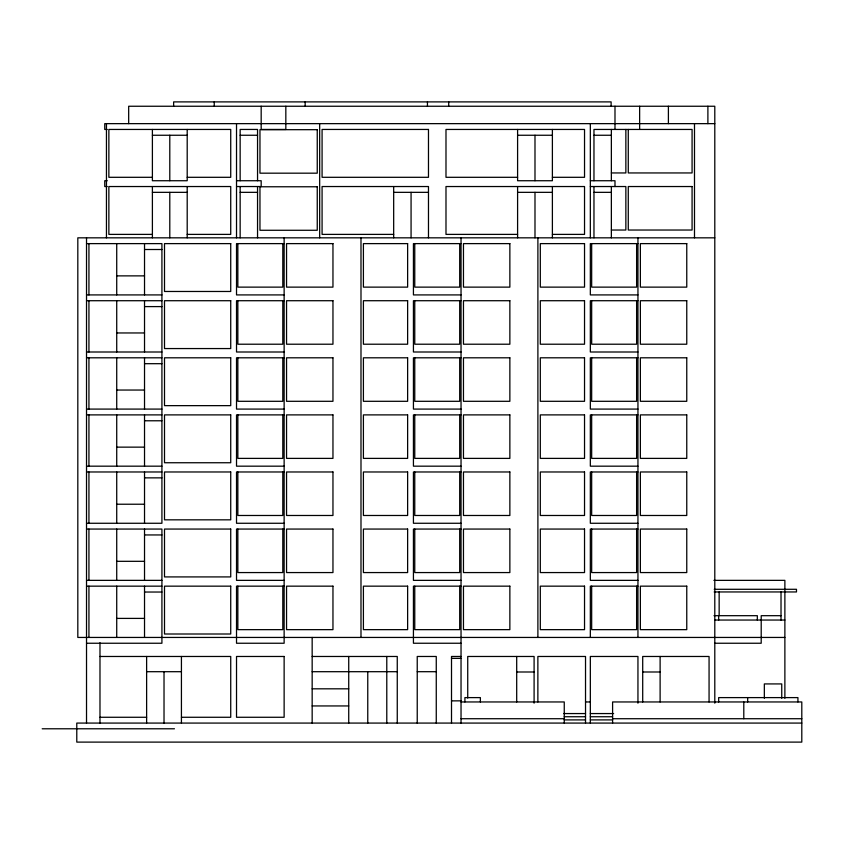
<?xml version="1.0" encoding="UTF-8"?>
<svg xmlns="http://www.w3.org/2000/svg" width="844" height="844" viewBox="0 0 844 844"><rect width="100%" height="100%" fill="white"/><g stroke="black" fill="none" stroke-linecap="round" stroke-linejoin="round"><path stroke-width="1.27" d="M451.508 700.879L461.035 700.847M714.794 123.646L104.751 123.646L104.751 129.448L107.272 129.448M152.395 135.251L187.199 135.251M240.15 135.251L257.547 135.251M517.594 135.251L552.387 135.251M593.965 135.251L611.362 135.251M611.362 172.946L625.858 172.946L625.858 129.448M152.395 177.303L108.865 177.303L108.865 129.448L230.728 129.448L230.728 177.303L187.199 177.303M517.594 177.303L445.991 177.303L445.991 129.448L584.533 129.448L584.533 177.303L552.387 177.303M107.272 180.732L104.751 180.732L104.751 186.535L107.272 186.535M236.52 180.732L261.176 180.732L261.176 186.535L236.52 186.535M590.336 180.732L614.991 180.732L614.991 186.535M590.336 186.535L625.858 186.535L625.858 230.032L611.362 230.032M152.395 192.337L187.199 192.337M240.15 192.337L257.547 192.337M393.673 192.337L428.478 192.337M517.594 192.337L552.387 192.337M593.965 192.337L611.362 192.337M152.395 234.389L108.865 234.389L108.865 186.535L230.728 186.535L230.728 234.389L187.199 234.389M393.673 234.389L322.081 234.389L322.081 186.535L428.478 186.535L428.478 237.829M517.594 234.389L445.991 234.389L445.991 186.535L584.533 186.535L584.533 234.389L552.387 234.389M714.794 237.829L77.817 237.829L77.817 637.442L784.878 637.442M86.521 243.621L161.921 243.621L161.921 523.269L86.521 523.269M284.133 243.621L236.52 243.621L236.52 294.915L284.133 294.915M461.035 243.621L413.433 243.621L413.433 294.915L461.035 294.915M637.948 243.621L590.336 243.621L590.336 294.915L637.948 294.915M144.524 249.507L161.921 249.507M116.725 275.872L144.524 275.872M86.521 294.915L161.921 294.915M86.521 300.717L161.921 300.717M284.133 300.717L236.52 300.717L236.52 352.001L284.133 352.001M461.035 300.717L413.433 300.717L413.433 352.001L461.035 352.001M637.948 300.717L590.336 300.717L590.336 352.001L637.948 352.001M144.524 306.594L161.921 306.594M116.725 332.958L144.524 332.958M86.521 352.001L161.921 352.001M86.521 357.803L161.921 357.803M284.133 357.803L236.52 357.803L236.52 409.087L284.133 409.087M461.035 357.803L413.433 357.803L413.433 409.087L461.035 409.087M637.948 357.803L590.336 357.803L590.336 409.087L637.948 409.087M144.524 363.69L161.921 363.69M116.725 390.044L144.524 390.044M86.521 409.087L161.921 409.087M86.521 414.889L161.921 414.889M284.133 414.889L236.52 414.889L236.52 466.173L284.133 466.173M461.035 414.889L413.433 414.889L413.433 466.173L461.035 466.173M637.948 414.889L590.336 414.889L590.336 466.173L637.948 466.173M144.524 420.776L161.921 420.776M116.725 447.141L144.524 447.141M86.521 466.173L161.921 466.173M86.521 471.975L161.921 471.975M284.133 471.975L236.52 471.975L236.52 523.269L284.133 523.269M461.035 471.975L413.433 471.975L413.433 523.269L461.035 523.269M637.948 471.975L590.336 471.975L590.336 523.269L637.948 523.269M144.524 477.862L161.921 477.862M116.725 504.227L144.524 504.227M86.521 529.061L161.921 529.061L161.921 643.244L86.521 643.244M284.133 529.061L236.52 529.061L236.52 580.356L284.133 580.356M461.035 529.061L413.433 529.061L413.433 580.356L461.035 580.356M637.948 529.061L590.336 529.061L590.336 580.356L637.948 580.356M144.524 534.948L161.921 534.948M116.725 561.313L144.524 561.313M86.521 580.356L161.921 580.356M713.887 580.356L784.878 580.356L784.878 698.283M86.521 586.158L161.921 586.158M284.133 586.158L236.52 586.158L236.52 643.244L284.133 643.244L284.133 237.829M461.035 586.158L413.433 586.158L413.433 643.244L461.035 643.244M637.948 586.158L590.336 586.158L590.336 637.442M714.235 589.291L796.483 589.291L796.483 591.95L714.172 591.95M144.524 592.034L161.921 592.034M713.992 615.687L757.332 615.687L757.332 620.045M781.016 615.687L761.204 615.687L761.204 643.244L714.794 643.244M116.725 618.399L144.524 618.399M714.731 620.045L784.878 620.045M99.982 656.474L230.728 656.474L230.728 717.273L181.428 717.273M312.164 656.474L397.26 656.474L397.26 723.076M461.035 656.474L451.508 656.474L451.508 723.076M451.508 658.373L461.035 658.373M146.624 671.697L181.428 671.697M312.164 671.697L397.26 671.697M417.231 671.697L436.264 671.697M516.697 671.993L534.094 671.993M642.706 671.993L660.114 671.993M312.164 688.82L348.73 688.82M461.035 701.955L564.256 701.955L564.256 723.076M585.525 701.955L590.336 701.955M312.164 705.943L348.73 705.943M563.792 713.56L585.525 713.56M590.336 713.56L613.641 713.56M564.256 716.735L585.525 716.735M590.336 716.735L612.596 716.735M99.982 717.273L146.624 717.273M461.035 718.719L564.256 718.719M612.596 718.719L801.8 718.719M564.256 719.9L585.525 719.9M590.336 719.9L612.596 719.9M801.8 723.076L76.783 723.076L76.783 742.108L801.8 742.108L801.8 701.955L612.596 701.955L612.596 723.076M42.2 728.783L174.455 728.783M797.928 701.955L797.928 697.608L718.666 697.608L718.666 701.955M781.744 698.283L781.744 683.925L764.337 683.925L764.337 698.283M781.016 591.95L781.016 620.045M747.668 697.608L747.668 701.955M743.796 701.955L743.796 718.719M719.151 591.95L719.151 615.35M718.666 615.687L718.666 620.045M714.794 703.179L714.794 106.249L128.678 106.249L128.678 123.646M709.065 701.955L709.065 656.474L642.706 656.474L642.706 701.955M707.894 106.249L707.894 123.646M694.496 123.646L694.496 237.829M668.395 106.249L668.395 123.646M660.114 656.474L660.114 701.955M639.636 106.249L639.636 129.448M637.948 237.829L637.948 637.442M637.948 703.179L637.948 656.474L590.336 656.474L590.336 723.076M636.619 243.621L636.619 287.129L591.665 287.129L591.665 243.621M636.619 300.717L636.619 344.215L591.665 344.215L591.665 300.717M636.619 357.803L636.619 401.301L591.665 401.301L591.665 357.803M636.619 414.889L636.619 458.387L591.665 458.387L591.665 414.889M636.619 471.975L636.619 515.484L591.665 515.484L591.665 471.975M636.619 529.061L636.619 572.57L591.665 572.57L591.665 529.061M636.619 586.158L636.619 629.656L591.665 629.656L591.665 586.158M628.274 129.448L628.274 172.946L692.08 172.946L692.08 129.448L593.965 129.448L593.965 180.732M614.991 106.249L614.991 129.448M611.362 129.448L611.362 180.732M611.362 186.535L611.362 237.829M611.119 106.249L611.119 101.892L173.632 101.892L173.632 106.249M593.965 186.535L593.965 237.829M590.336 123.646L590.336 237.829M585.525 723.076L585.525 656.474L537.871 656.474L537.871 701.955M552.387 129.448L552.387 180.732L517.594 180.732L517.594 129.448M552.387 186.535L552.387 237.829M537.892 237.829L537.892 637.442M534.99 135.251L534.99 180.732M534.99 192.337L534.99 237.829M534.094 703.168L534.094 656.474L467.734 656.474L467.734 698.062M517.594 186.535L517.594 237.829M516.697 656.474L516.697 701.955M480.373 701.955L480.373 697.608L464.907 697.608L464.907 701.955M461.035 237.829L461.035 723.076M459.706 243.621L459.706 287.129L414.763 287.129L414.763 243.621M459.706 300.717L459.706 344.215L414.763 344.215L414.763 300.717M459.706 357.803L459.706 401.301L414.763 401.301L414.763 357.803M459.706 414.889L459.706 458.387L414.763 458.387L414.763 414.889M459.706 471.975L459.706 515.484L414.763 515.484L414.763 471.975M459.706 529.061L459.706 572.57L414.763 572.57L414.763 529.061M459.706 586.158L459.706 629.656L414.763 629.656L414.763 586.158M448.713 101.892L448.713 106.249M436.264 723.076L436.264 656.474L417.231 656.474L417.231 723.076M427.444 101.892L427.444 106.249M411.07 192.337L411.07 237.829M393.673 186.535L393.673 237.829M386.784 656.474L386.784 723.076M367.762 671.697L367.762 723.076M360.989 237.829L360.989 637.442M348.73 656.474L348.73 723.076M319.665 123.646L319.665 237.829M312.164 637.442L312.164 723.076M305.159 101.892L305.159 106.249M285.831 106.249L285.831 129.448L261.176 129.448L261.176 106.249M282.803 243.621L282.803 287.129L237.85 287.129L237.85 243.621M282.803 300.717L282.803 344.215L237.85 344.215L237.85 300.717M282.803 357.803L282.803 401.301L237.85 401.301L237.85 357.803M282.803 414.889L282.803 458.387L237.85 458.387L237.85 414.889M282.803 471.975L282.803 515.484L237.85 515.484L237.85 471.975M282.803 529.061L282.803 572.57L237.85 572.57L237.85 529.061M282.803 586.158L282.803 629.656L237.85 629.656L237.85 586.158M257.547 180.732L257.547 129.448L240.15 129.448L240.15 180.732M257.547 186.535L257.547 237.829M240.15 186.535L240.15 237.829M236.52 123.646L236.52 237.829M214.239 101.892L214.239 106.249M187.199 129.448L187.199 180.732L152.395 180.732L152.395 129.448M187.199 186.535L187.199 237.829M181.428 656.474L181.428 723.076M169.792 135.251L169.792 180.732M169.792 192.337L169.792 237.829M164.021 671.697L164.021 723.076M152.395 186.535L152.395 237.829M146.624 656.474L146.624 723.076M144.524 243.621L144.524 294.915M144.524 300.717L144.524 352.001M144.524 357.803L144.524 409.087M144.524 414.889L144.524 466.173M144.524 471.975L144.524 523.269M144.524 529.061L144.524 580.356M144.524 586.158L144.524 637.442M116.725 243.621L116.725 294.915M116.725 300.717L116.725 352.001M116.725 357.803L116.725 409.087M116.725 414.889L116.725 466.173M116.725 471.975L116.725 523.269M116.725 529.061L116.725 580.356M116.725 586.158L116.725 637.442M106.45 123.646L106.45 237.829M99.982 642.717L99.982 723.076M88.936 243.621L88.936 294.915M88.936 300.717L88.936 352.001M88.936 357.803L88.936 409.087M88.936 414.889L88.936 466.173M88.936 471.975L88.936 523.269M88.936 529.061L88.936 580.356M88.936 586.158L88.936 637.442M86.521 237.829L86.521 723.076M428.478 129.448L322.081 129.448L322.081 177.303L428.478 177.303L428.478 129.448M317.249 129.681L259.963 129.681L259.963 173.178L317.249 173.178L317.249 129.681M692.08 186.535L628.274 186.535L628.274 230.032L692.08 230.032L692.08 186.535M317.249 186.767L259.963 186.767L259.963 230.275L317.249 230.275L317.249 186.767M230.728 243.621L164.506 243.621L164.506 291.475L230.728 291.475L230.728 243.621M332.958 243.621L286.549 243.621L286.549 287.129L332.958 287.129L332.958 243.621M407.631 243.621L363.405 243.621L363.405 287.129L407.631 287.129L407.631 243.621M509.86 243.621L463.462 243.621L463.462 287.129L509.86 287.129L509.86 243.621M584.533 243.621L540.308 243.621L540.308 287.129L584.533 287.129L584.533 243.621M686.763 243.621L640.364 243.621L640.364 287.129L686.763 287.129L686.763 243.621M230.728 300.717L164.506 300.717L164.506 348.561L230.728 348.561L230.728 300.717M332.958 300.717L286.549 300.717L286.549 344.215L332.958 344.215L332.958 300.717M407.631 300.717L363.405 300.717L363.405 344.215L407.631 344.215L407.631 300.717M509.86 300.717L463.462 300.717L463.462 344.215L509.86 344.215L509.86 300.717M584.533 300.717L540.308 300.717L540.308 344.215L584.533 344.215L584.533 300.717M686.763 300.717L640.364 300.717L640.364 344.215L686.763 344.215L686.763 300.717M230.728 357.803L164.506 357.803L164.506 405.647L230.728 405.647L230.728 357.803M332.958 357.803L286.549 357.803L286.549 401.301L332.958 401.301L332.958 357.803M407.631 357.803L363.405 357.803L363.405 401.301L407.631 401.301L407.631 357.803M509.86 357.803L463.462 357.803L463.462 401.301L509.86 401.301L509.86 357.803M584.533 357.803L540.308 357.803L540.308 401.301L584.533 401.301L584.533 357.803M686.763 357.803L640.364 357.803L640.364 401.301L686.763 401.301L686.763 357.803M230.728 414.889L164.506 414.889L164.506 462.744L230.728 462.744L230.728 414.889M332.958 414.889L286.549 414.889L286.549 458.387L332.958 458.387L332.958 414.889M407.631 414.889L363.405 414.889L363.405 458.387L407.631 458.387L407.631 414.889M509.86 414.889L463.462 414.889L463.462 458.387L509.86 458.387L509.86 414.889M584.533 414.889L540.308 414.889L540.308 458.387L584.533 458.387L584.533 414.889M686.763 414.889L640.364 414.889L640.364 458.387L686.763 458.387L686.763 414.889M230.728 471.975L164.506 471.975L164.506 519.83L230.728 519.83L230.728 471.975M332.958 471.975L286.549 471.975L286.549 515.484L332.958 515.484L332.958 471.975M407.631 471.975L363.405 471.975L363.405 515.484L407.631 515.484L407.631 471.975M509.86 471.975L463.462 471.975L463.462 515.484L509.86 515.484L509.86 471.975M584.533 471.975L540.308 471.975L540.308 515.484L584.533 515.484L584.533 471.975M686.763 471.975L640.364 471.975L640.364 515.484L686.763 515.484L686.763 471.975M230.728 529.061L164.506 529.061L164.506 576.916L230.728 576.916L230.728 529.061M332.958 529.061L286.549 529.061L286.549 572.57L332.958 572.57L332.958 529.061M407.631 529.061L363.405 529.061L363.405 572.57L407.631 572.57L407.631 529.061M509.86 529.061L463.462 529.061L463.462 572.57L509.86 572.57L509.86 529.061M584.533 529.061L540.308 529.061L540.308 572.57L584.533 572.57L584.533 529.061M686.763 529.061L640.364 529.061L640.364 572.57L686.763 572.57L686.763 529.061M230.728 586.158L164.506 586.158L164.506 634.002L230.728 634.002L230.728 586.158M332.958 586.158L286.549 586.158L286.549 629.656L332.958 629.656L332.958 586.158M407.631 586.158L363.405 586.158L363.405 629.656L407.631 629.656L407.631 586.158M509.86 586.158L463.462 586.158L463.462 629.656L509.86 629.656L509.86 586.158M584.533 586.158L540.308 586.158L540.308 629.656L584.533 629.656L584.533 586.158M686.763 586.158L640.364 586.158L640.364 629.656L686.763 629.656L686.763 586.158M284.133 656.474L236.52 656.474L236.52 717.273L284.133 717.273L284.133 656.474"/></g></svg>
